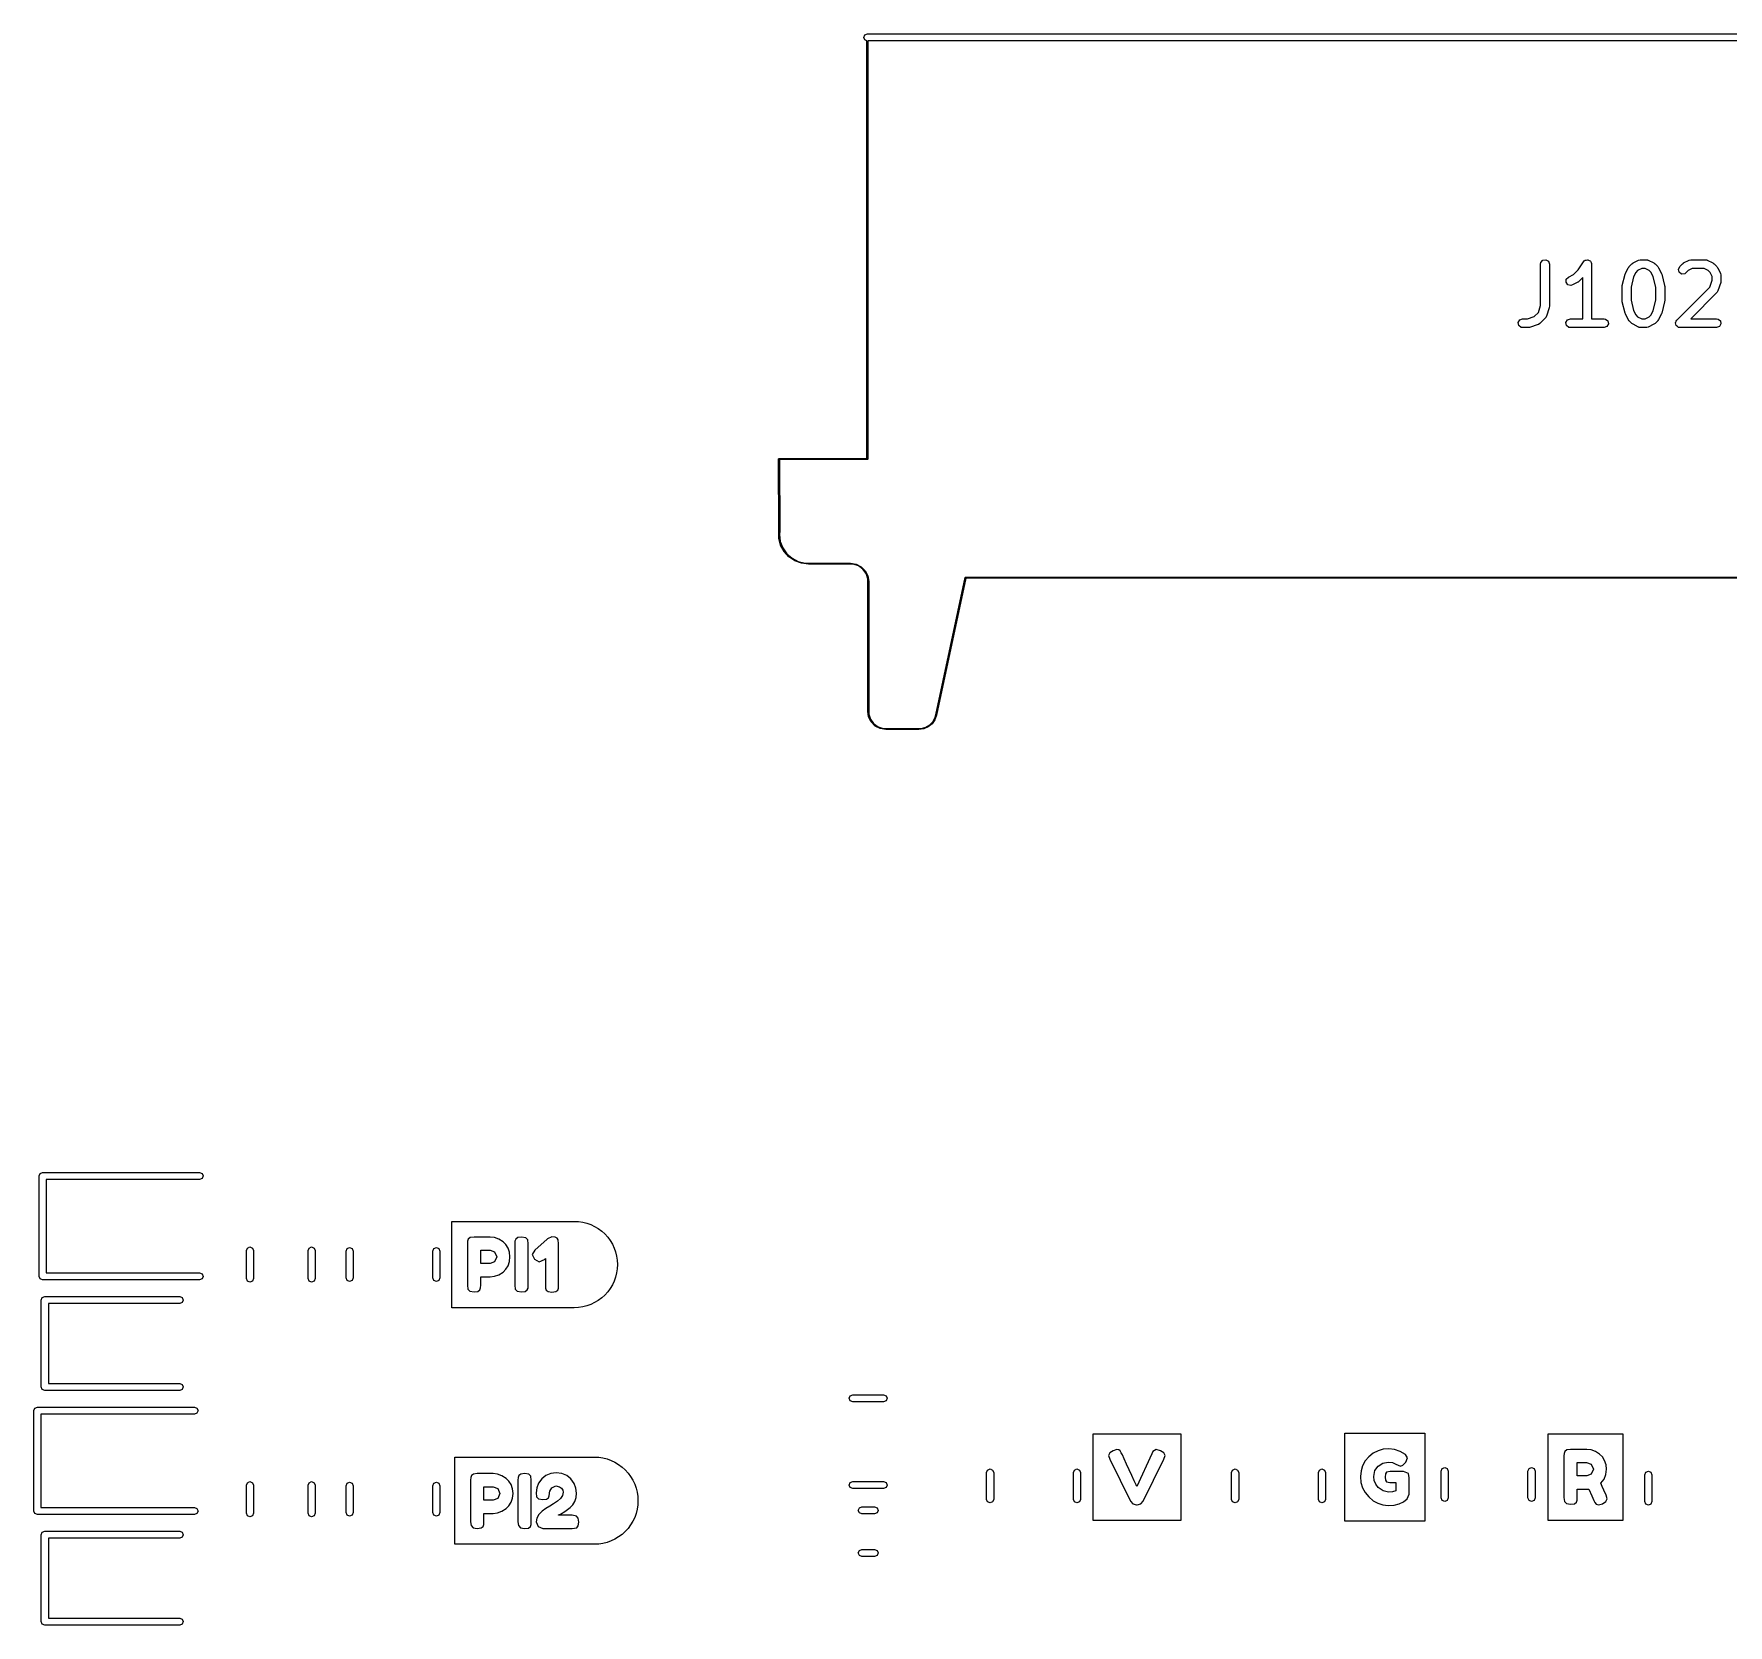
# Model space of a CAD drawing. Extents: x 39.1 to 94.4, y -76.2 to -22.6.
# Drawn here: x 39.12 to 67.81, y -49.51 to -22.55 of the extents above; entities that cross this region are included whole.
import ezdxf

# ---------------------------------------------------------------- set-up
doc = ezdxf.new("R2010")
doc.units = 0
doc.layers.add('BLACK', color=7, linetype='CONTINUOUS')

msp = doc.modelspace()

# ---------------------------------------------------------------- linework, layer by layer
at = {"layer": 'BLACK', "linetype": 'CONTINUOUS'}
for p, q in [((53.1771, -22.6146), (53.1947, -22.5722)), ((53.1947, -22.6571), (53.1771, -22.6146)), ((53.1947, -22.5722), (53.2371, -22.5546)), ((53.2291, -22.6713), (53.1947, -22.6571)), ((53.2371, -22.5546), (78.7629, -22.5546)), ((53.2291, -29.7473), (53.2291, -22.6713)), ((53.2451, -22.6746), (53.2451, -29.7553)), ((78.7549, -22.6746), (53.2451, -22.6746)), ((64.6438, -26.4292), (64.6768, -26.3899)), ((64.6768, -26.3899), (64.7273, -26.381)), ((64.7273, -26.381), (64.7717, -26.4066)), ((65.3662, -26.4132), (65.3842, -26.3944)), ((65.3842, -26.3944), (65.3883, -26.3932)), ((65.3883, -26.3932), (65.3911, -26.3899)), ((65.3911, -26.3899), (65.4125, -26.3861)), ((65.4125, -26.3861), (65.4334, -26.38)), ((65.4334, -26.38), (65.4373, -26.3817)), ((65.4373, -26.3817), (65.4416, -26.381)), ((65.4416, -26.381), (65.4604, -26.3918)), ((65.4604, -26.3918), (65.4804, -26.4006)), ((65.4804, -26.4006), (65.4823, -26.4045)), ((66.2046, -26.4354), (66.2998, -26.3877)), ((66.2998, -26.3877), (66.3248, -26.3803)), ((66.3248, -26.3803), (66.3291, -26.3814)), ((66.3291, -26.3814), (66.3333, -26.3798)), ((66.3333, -26.3798), (66.4286, -26.3798)), ((66.4286, -26.3798), (66.4542, -26.3843)), ((66.4542, -26.3843), (66.4577, -26.3872)), ((66.4577, -26.3872), (66.4621, -26.3877)), ((66.4621, -26.3877), (66.5573, -26.4354)), ((67.0617, -26.4354), (67.1569, -26.3877)), ((67.1569, -26.3877), (67.1819, -26.3803)), ((67.1819, -26.3803), (67.1863, -26.3814)), ((67.1863, -26.3814), (67.1905, -26.3798)), ((67.1905, -26.3798), (67.4286, -26.3798)), ((67.4286, -26.3798), (67.4542, -26.3843)), ((67.4542, -26.3843), (67.4577, -26.3872)), ((67.4577, -26.3872), (67.4621, -26.3877)), ((67.4621, -26.3877), (67.5573, -26.4354)), ((64.6393, -26.4548), (64.6438, -26.4292)), ((64.6393, -27.1569), (64.6393, -26.4548)), ((64.7717, -26.4066), (64.7893, -26.4548)), ((64.7893, -26.4548), (64.7893, -27.1691)), ((65.074, -26.7107), (65.1093, -26.6735)), ((65.1093, -26.6735), (65.1937, -26.6313)), ((65.1937, -26.6313), (65.275, -26.5499)), ((65.275, -26.5499), (65.3662, -26.4132)), ((65.3536, -26.6835), (65.2911, -26.7459)), ((65.3536, -27.3798), (65.3536, -26.6835)), ((65.4823, -26.4045), (65.486, -26.4066)), ((65.486, -26.4066), (65.4935, -26.4271)), ((65.4935, -26.4271), (65.5031, -26.4466)), ((65.5031, -26.4466), (65.5021, -26.4508)), ((65.5021, -26.4508), (65.5036, -26.4548)), ((65.5036, -26.4548), (65.5036, -27.3798)), ((66.0225, -26.8176), (66.0701, -26.6271)), ((66.0701, -26.6271), (66.0754, -26.6153)), ((66.0754, -26.6153), (66.0758, -26.6118)), ((66.0758, -26.6118), (66.1234, -26.5165)), ((66.1234, -26.5165), (66.1368, -26.4985)), ((66.1368, -26.4985), (66.1374, -26.497)), ((66.1374, -26.497), (66.1851, -26.4494)), ((66.2136, -26.6715), (66.1702, -26.845)), ((66.1851, -26.4494), (66.2034, -26.4365)), ((66.2034, -26.4365), (66.2046, -26.4354)), ((66.2521, -26.5945), (66.2136, -26.6715)), ((66.2825, -26.5641), (66.2521, -26.5945)), ((66.351, -26.5298), (66.2825, -26.5641)), ((66.4109, -26.5298), (66.351, -26.5298)), ((66.4794, -26.5641), (66.4109, -26.5298)), ((66.5098, -26.5945), (66.4794, -26.5641)), ((66.5483, -26.6715), (66.5098, -26.5945)), ((66.5917, -26.845), (66.5483, -26.6715)), ((66.5573, -26.4354), (66.5754, -26.4487)), ((66.5754, -26.4487), (66.5768, -26.4494)), ((66.5768, -26.4494), (66.6245, -26.497)), ((66.6245, -26.497), (66.6373, -26.5154)), ((66.6373, -26.5154), (66.6385, -26.5165)), ((66.6385, -26.5165), (66.6861, -26.6118)), ((66.6861, -26.6118), (66.6898, -26.6242)), ((66.6898, -26.6242), (66.6918, -26.6271)), ((66.6918, -26.6271), (66.7394, -26.8176)), ((66.9729, -26.5435), (66.9946, -26.497)), ((66.9862, -26.5931), (66.9729, -26.5435)), ((67.0282, -26.6225), (66.9862, -26.5931)), ((66.9946, -26.497), (67.0422, -26.4494)), ((67.0793, -26.618), (67.0282, -26.6225)), ((67.0422, -26.4494), (67.0606, -26.4365)), ((67.0606, -26.4365), (67.0617, -26.4354)), ((67.1007, -26.6031), (67.0793, -26.618)), ((67.1397, -26.5641), (67.1007, -26.6031)), ((67.2082, -26.5298), (67.1397, -26.5641)), ((67.4109, -26.5298), (67.2082, -26.5298)), ((67.4794, -26.5641), (67.4109, -26.5298)), ((67.5098, -26.5945), (67.4794, -26.5641)), ((67.544, -26.663), (67.5098, -26.5945)), ((67.544, -26.7284), (67.544, -26.663)), ((67.5573, -26.4354), (67.5754, -26.4487)), ((67.5754, -26.4487), (67.5768, -26.4494)), ((67.5768, -26.4494), (67.6245, -26.497)), ((67.6245, -26.497), (67.6373, -26.5154)), ((67.6373, -26.5154), (67.6385, -26.5165)), ((67.6385, -26.5165), (67.6861, -26.6118)), ((67.6861, -26.6118), (67.6936, -26.6367)), ((67.6936, -26.6367), (67.6925, -26.6411)), ((67.6925, -26.6411), (67.694, -26.6453)), ((67.694, -26.6453), (67.694, -26.7405)), ((65.071, -26.7619), (65.074, -26.7107)), ((65.1015, -26.8031), (65.071, -26.7619)), ((65.1514, -26.815), (65.1015, -26.8031)), ((65.1764, -26.8076), (65.1514, -26.815)), ((65.2716, -26.76), (65.1764, -26.8076)), ((65.2728, -26.7588), (65.2716, -26.76)), ((65.2911, -26.7459), (65.2728, -26.7588)), ((66.0202, -26.8358), (66.0228, -26.821)), ((66.0202, -27.0739), (66.0202, -26.8358)), ((66.0228, -26.821), (66.0225, -26.8176)), ((66.1702, -26.845), (66.1702, -27.0646)), ((66.5917, -27.0646), (66.5917, -26.845)), ((66.7394, -26.8176), (66.7405, -26.8325)), ((66.7405, -26.8325), (66.7417, -26.8358)), ((66.7417, -26.8358), (66.7417, -27.0739)), ((66.947, -27.4018), (67.5059, -26.8429)), ((67.6245, -26.9364), (67.1811, -27.3798)), ((67.5059, -26.8429), (67.544, -26.7284)), ((67.6264, -26.9324), (67.6245, -26.9364)), ((67.6302, -26.93), (67.6264, -26.9324)), ((67.6426, -26.9071), (67.6302, -26.93)), ((67.6902, -26.7643), (67.6426, -26.9071)), ((67.694, -26.7405), (67.6902, -26.7626)), ((67.6902, -26.7626), (67.6902, -26.7643)), ((64.6011, -27.2714), (64.6393, -27.1569)), ((64.7854, -27.1928), (64.7378, -27.3357)), ((64.7893, -27.1691), (64.7854, -27.1912)), ((64.7854, -27.1912), (64.7854, -27.1928)), ((66.0214, -27.0771), (66.0202, -27.0739)), ((66.0225, -27.0921), (66.0214, -27.0771)), ((66.0701, -27.2825), (66.0225, -27.0921)), ((66.1702, -27.0646), (66.2136, -27.2382)), ((66.2136, -27.2382), (66.2521, -27.3152)), ((66.5098, -27.3152), (66.5483, -27.2382)), ((66.5483, -27.2382), (66.5917, -27.0646)), ((66.7394, -27.0921), (66.6918, -27.2825)), ((66.7417, -27.0739), (66.7391, -27.0886)), ((66.7391, -27.0886), (66.7394, -27.0921)), ((64.2595, -27.4418), (64.2851, -27.3974)), ((64.2684, -27.4923), (64.2595, -27.4418)), ((64.3077, -27.5253), (64.2684, -27.4923)), ((64.2851, -27.3974), (64.3333, -27.3798)), ((64.3333, -27.5298), (64.3077, -27.5253)), ((64.3333, -27.3798), (64.4164, -27.3798)), ((64.4286, -27.5298), (64.3333, -27.5298)), ((64.4164, -27.3798), (64.5309, -27.3416)), ((64.4301, -27.5293), (64.4286, -27.5298)), ((64.4523, -27.526), (64.4301, -27.5293)), ((64.5951, -27.4784), (64.4523, -27.526)), ((64.5309, -27.3416), (64.6011, -27.2714)), ((64.5987, -27.4756), (64.5951, -27.4784)), ((64.6031, -27.4752), (64.5987, -27.4756)), ((64.6245, -27.4602), (64.6031, -27.4752)), ((64.7197, -27.365), (64.6245, -27.4602)), ((64.7216, -27.3609), (64.7197, -27.365)), ((64.7254, -27.3586), (64.7216, -27.3609)), ((64.7378, -27.3357), (64.7254, -27.3586)), ((65.069, -27.4418), (65.0946, -27.3974)), ((65.0779, -27.4923), (65.069, -27.4418)), ((65.1172, -27.5253), (65.0779, -27.4923)), ((65.0946, -27.3974), (65.1429, -27.3798)), ((65.1429, -27.5298), (65.1172, -27.5253)), ((65.1429, -27.3798), (65.3536, -27.3798)), ((65.7143, -27.5298), (65.1429, -27.5298)), ((65.5036, -27.3798), (65.7143, -27.3798)), ((65.7143, -27.3798), (65.7399, -27.3843)), ((65.7625, -27.5123), (65.7143, -27.5298)), ((65.7399, -27.3843), (65.7792, -27.4173)), ((65.7881, -27.4678), (65.7625, -27.5123)), ((65.7792, -27.4173), (65.7881, -27.4678)), ((66.0721, -27.2855), (66.0701, -27.2825)), ((66.0758, -27.2979), (66.0721, -27.2855)), ((66.1234, -27.3931), (66.0758, -27.2979)), ((66.1246, -27.3942), (66.1234, -27.3931)), ((66.1374, -27.4126), (66.1246, -27.3942)), ((66.1851, -27.4602), (66.1374, -27.4126)), ((66.1865, -27.4609), (66.1851, -27.4602)), ((66.2046, -27.4743), (66.1865, -27.4609)), ((66.2998, -27.5219), (66.2046, -27.4743)), ((66.2521, -27.3152), (66.2825, -27.3456)), ((66.2825, -27.3456), (66.351, -27.3798)), ((66.3042, -27.5224), (66.2998, -27.5219)), ((66.3077, -27.5253), (66.3042, -27.5224)), ((66.3333, -27.5298), (66.3077, -27.5253)), ((66.4286, -27.5298), (66.3333, -27.5298)), ((66.351, -27.3798), (66.4109, -27.3798)), ((66.4109, -27.3798), (66.4794, -27.3456)), ((66.4328, -27.5283), (66.4286, -27.5298)), ((66.4371, -27.5293), (66.4328, -27.5283)), ((66.4621, -27.5219), (66.4371, -27.5293)), ((66.5573, -27.4743), (66.4621, -27.5219)), ((66.4794, -27.3456), (66.5098, -27.3152)), ((66.5585, -27.4731), (66.5573, -27.4743)), ((66.5768, -27.4602), (66.5585, -27.4731)), ((66.6245, -27.4126), (66.5768, -27.4602)), ((66.6252, -27.4111), (66.6245, -27.4126)), ((66.6385, -27.3931), (66.6252, -27.4111)), ((66.6861, -27.2979), (66.6385, -27.3931)), ((66.6865, -27.2944), (66.6861, -27.2979)), ((66.6918, -27.2825), (66.6865, -27.2944)), ((66.9253, -27.4483), (66.9267, -27.4452)), ((66.9311, -27.4701), (66.9253, -27.4483)), ((66.9261, -27.4418), (66.9374, -27.4222)), ((66.9267, -27.4452), (66.9261, -27.4418)), ((66.935, -27.4923), (66.9311, -27.4701)), ((66.9377, -27.4945), (66.935, -27.4923)), ((66.9374, -27.4222), (66.947, -27.4018)), ((66.9386, -27.4978), (66.9377, -27.4945)), ((66.9571, -27.5108), (66.9386, -27.4978)), ((66.9743, -27.5253), (66.9571, -27.5108)), ((66.9789, -27.5261), (66.9743, -27.5253)), ((66.9806, -27.5273), (66.9789, -27.5261)), ((66.9839, -27.527), (66.9806, -27.5273)), ((67, -27.5298), (66.9839, -27.527)), ((67.619, -27.5298), (67, -27.5298)), ((67.1811, -27.3798), (67.619, -27.3798)), ((67.619, -27.3798), (67.6447, -27.3843)), ((67.6673, -27.5123), (67.619, -27.5298)), ((67.6447, -27.3843), (67.684, -27.4173)), ((67.6929, -27.4678), (67.6673, -27.5123)), ((67.684, -27.4173), (67.6929, -27.4678)), ((51.732, -29.7553), (51.7332, -29.7525)), ((51.7351, -30.9738), (51.732, -29.7553)), ((51.732, -29.7553), (51.732, -29.7553)), ((51.732, -29.7553), (51.732, -29.7553)), ((51.7332, -29.7525), (51.7343, -29.7497)), ((51.7343, -29.7497), (51.7371, -29.7485)), ((51.7343, -29.7497), (51.7343, -29.7497)), ((51.7343, -29.7497), (51.7343, -29.7497)), ((51.7371, -29.7485), (51.74, -29.7473)), ((51.74, -29.7473), (51.74, -29.7473)), ((51.74, -29.7473), (51.74, -29.7473)), ((51.74, -29.7473), (53.2291, -29.7473)), ((53.2371, -29.7633), (51.748, -29.7633)), ((51.748, -29.7633), (51.7511, -30.9737)), ((53.2428, -29.761), (53.2371, -29.7633)), ((53.2451, -29.7553), (53.2428, -29.761)), ((51.7351, -30.9739), (51.7351, -30.9738)), ((51.7363, -31.0946), (51.7351, -30.9739)), ((51.751, -30.9747), (51.7444, -31.0337)), ((51.7511, -30.9737), (51.7509, -30.9741)), ((51.7509, -30.9741), (51.751, -30.9747)), ((51.7663, -31.2126), (51.7363, -31.0946)), ((51.7444, -31.0337), (51.7597, -31.1514)), ((51.7597, -31.1514), (51.8027, -31.2622)), ((51.8236, -31.32), (51.7663, -31.2126)), ((51.8027, -31.2622), (51.8707, -31.3595)), ((51.9048, -31.4107), (51.8236, -31.32)), ((51.8707, -31.3595), (51.9599, -31.4379)), ((52.0052, -31.4795), (51.9048, -31.4107)), ((51.9599, -31.4379), (52.0653, -31.4928)), ((52.1191, -31.5224), (52.0052, -31.4795)), ((52.0653, -31.4928), (52.1806, -31.521)), ((52.24, -31.537), (52.1191, -31.5224)), ((52.1806, -31.521), (52.24, -31.521)), ((52.24, -31.521), (52.95, -31.521)), ((52.95, -31.537), (52.24, -31.537)), ((52.95, -31.521), (53.0452, -31.5361)), ((52.9962, -31.537), (52.95, -31.537)), ((53.0842, -31.5656), (52.9962, -31.537)), ((53.0452, -31.5361), (53.131, -31.5798)), ((53.159, -31.62), (53.0842, -31.5656)), ((53.131, -31.5798), (53.1992, -31.648)), ((53.2134, -31.6948), (53.159, -31.62)), ((53.1992, -31.648), (53.2429, -31.7338)), ((53.242, -31.7828), (53.2134, -31.6948)), ((53.242, -31.829), (53.242, -31.7828)), ((53.242, -34.029), (53.242, -31.829)), ((53.2429, -31.7338), (53.258, -31.829)), ((53.258, -31.829), (53.258, -34.029)), ((54.393, -34.0902), (54.8914, -31.7645)), ((54.9057, -31.7741), (54.4086, -34.0935)), ((54.8914, -31.7645), (54.8927, -31.7626)), ((54.8927, -31.7626), (54.8935, -31.7605)), ((54.8935, -31.7605), (54.8943, -31.7601)), ((54.8943, -31.7601), (54.8948, -31.7594)), ((54.8948, -31.7594), (54.8971, -31.759)), ((54.8971, -31.759), (54.8992, -31.7581)), ((54.8992, -31.7581), (77.1008, -31.7581)), ((77.0943, -31.7741), (54.9057, -31.7741)), ((53.2571, -34.1242), (53.242, -34.029)), ((53.3008, -34.21), (53.2571, -34.1242)), ((53.258, -34.029), (53.258, -34.0752)), ((53.258, -34.0752), (53.2866, -34.1632)), ((54.3475, -34.2), (54.3846, -34.1293)), ((54.4086, -34.0935), (54.3802, -34.1721)), ((54.3846, -34.1293), (54.393, -34.0902)), ((54.393, -34.0902), (54.393, -34.0902)), ((54.4086, -34.0935), (54.4086, -34.0935)), ((53.2866, -34.1632), (53.341, -34.238)), ((53.369, -34.2782), (53.3008, -34.21)), ((53.341, -34.238), (53.4158, -34.2924)), ((53.4548, -34.3219), (53.369, -34.2782)), ((53.4158, -34.2924), (53.5038, -34.321)), ((53.55, -34.337), (53.4548, -34.3219)), ((53.5038, -34.321), (53.55, -34.321)), ((53.55, -34.321), (54.1075, -34.321)), ((54.1075, -34.337), (53.55, -34.337)), ((54.1075, -34.321), (54.1075, -34.321)), ((54.1075, -34.321), (54.1075, -34.321)), ((54.1075, -34.321), (54.1474, -34.321)), ((54.1076, -34.337), (54.1075, -34.337)), ((54.1075, -34.337), (54.1075, -34.337)), ((54.1902, -34.3257), (54.1076, -34.337)), ((54.1474, -34.321), (54.2244, -34.2995)), ((54.2668, -34.2925), (54.1902, -34.3257)), ((54.2244, -34.2995), (54.2928, -34.2582)), ((54.3318, -34.2401), (54.2668, -34.2925)), ((54.2928, -34.2582), (54.3475, -34.2)), ((54.3802, -34.1721), (54.3318, -34.2401)), ((39.205, -41.9), (39.2226, -41.8576)), ((39.2226, -41.8576), (39.265, -41.84)), ((39.265, -41.84), (41.925, -41.84)), ((41.925, -41.84), (41.9674, -41.8576)), ((41.9674, -41.8576), (41.985, -41.9)), ((39.205, -43.6), (39.205, -41.9)), ((41.925, -41.96), (39.325, -41.96)), ((39.325, -41.96), (39.325, -43.54)), ((41.9674, -41.9424), (41.925, -41.96)), ((41.985, -41.9), (41.9674, -41.9424)), ((46.1973, -44.1319), (46.1973, -42.6681)), ((46.1973, -42.6681), (46.4619, -42.6681)), ((46.4619, -42.6681), (48.0062, -42.6681)), ((48.0062, -42.6681), (48.2708, -42.6681)), ((48.2708, -42.6681), (48.3425, -42.6716)), ((48.3425, -42.6716), (48.4136, -42.6821)), ((48.4136, -42.6821), (48.4832, -42.6996)), ((48.4832, -42.6996), (48.5509, -42.7238)), ((48.5509, -42.7238), (48.6158, -42.7545)), ((48.6158, -42.7545), (48.6774, -42.7914)), ((46.4638, -43.0019), (46.4619, -43.0457)), ((46.4619, -43.0457), (46.4619, -43.7505)), ((46.4758, -42.9682), (46.4638, -43.0019)), ((46.5095, -42.9425), (46.4758, -42.9682)), ((46.5749, -42.9339), (46.5095, -42.9425)), ((46.8467, -42.9339), (46.5749, -42.9339)), ((46.9205, -42.9429), (46.8467, -42.9339)), ((46.9929, -42.97), (46.9205, -42.9429)), ((47.0638, -43.0152), (46.9929, -42.97)), ((47.1112, -43.0615), (47.0638, -43.0152)), ((47.2664, -43.0019), (47.2645, -43.0457)), ((47.2645, -43.0457), (47.2645, -43.7518)), ((47.2785, -42.9682), (47.2664, -43.0019)), ((47.3121, -42.9425), (47.2785, -42.9682)), ((47.3775, -42.9339), (47.3121, -42.9425)), ((47.4483, -42.9457), (47.3775, -42.9339)), ((47.4829, -42.9809), (47.4483, -42.9457)), ((47.4893, -43.0469), (47.4829, -42.9809)), ((47.8131, -42.9682), (47.6049, -43.1562)), ((47.817, -42.9657), (47.8131, -42.9682)), ((47.8887, -42.9326), (47.817, -42.9657)), ((47.949, -42.939), (47.8887, -42.9326)), ((47.9821, -42.9536), (47.949, -42.939)), ((47.9998, -42.9809), (47.9821, -42.9536)), ((48.0062, -43.0482), (47.9998, -42.9809)), ((48.6774, -42.7914), (48.7351, -42.8342)), ((48.7351, -42.8342), (48.7883, -42.8824)), ((48.7883, -42.8824), (48.8366, -42.9357)), ((48.8366, -42.9357), (48.8794, -42.9934)), ((48.8794, -42.9934), (48.9163, -43.055)), ((42.7175, -43.1627), (42.7351, -43.1203)), ((42.7175, -43.6373), (42.7175, -43.1627)), ((42.7351, -43.1203), (42.7775, -43.1027)), ((42.7775, -43.1027), (42.8199, -43.1203)), ((42.8199, -43.1203), (42.8375, -43.1627)), ((42.8375, -43.1627), (42.8375, -43.6373)), ((43.7625, -43.1627), (43.7801, -43.1203)), ((43.7625, -43.6373), (43.7625, -43.1627)), ((43.7801, -43.1203), (43.8225, -43.1027)), ((43.8225, -43.1027), (43.8649, -43.1203)), ((43.8649, -43.1203), (43.8825, -43.1627)), ((43.8825, -43.1627), (43.8825, -43.6373)), ((44.405, -43.1729), (44.4226, -43.1305)), ((44.405, -43.6271), (44.405, -43.1729)), ((44.4226, -43.1305), (44.465, -43.1129)), ((44.465, -43.1129), (44.5074, -43.1305)), ((44.5074, -43.1305), (44.525, -43.1729)), ((44.525, -43.1729), (44.525, -43.6271)), ((45.875, -43.1729), (45.8926, -43.1305)), ((45.875, -43.6271), (45.875, -43.1729)), ((45.8926, -43.1305), (45.935, -43.1129)), ((45.935, -43.1129), (45.9774, -43.1305)), ((45.9774, -43.1305), (45.995, -43.1729)), ((45.995, -43.1729), (45.995, -43.6271)), ((46.6867, -43.3835), (46.6867, -43.1587)), ((46.6867, -43.1587), (46.8454, -43.1587)), ((46.8454, -43.1587), (46.9216, -43.1873)), ((46.9216, -43.1873), (46.9584, -43.2717)), ((46.9584, -43.2717), (46.9216, -43.3556)), ((47.1489, -43.1219), (47.1112, -43.0615)), ((47.1737, -43.193), (47.1489, -43.1219)), ((47.182, -43.2717), (47.1737, -43.193)), ((47.1737, -43.3503), (47.182, -43.2717)), ((47.4893, -43.7531), (47.4893, -43.0469)), ((47.6049, -43.1562), (47.5591, -43.2311)), ((47.5591, -43.2311), (47.5992, -43.3098)), ((47.5992, -43.3098), (47.676, -43.3543)), ((47.676, -43.3543), (47.7649, -43.3149)), ((47.7649, -43.3149), (47.7814, -43.2997)), ((47.7814, -43.2997), (47.7814, -43.7531)), ((48.0062, -43.7556), (48.0062, -43.0482)), ((48.9163, -43.055), (48.947, -43.1199)), ((48.947, -43.1199), (48.9712, -43.1875)), ((48.9712, -43.1875), (48.9887, -43.2572)), ((48.9887, -43.2572), (48.9992, -43.3283)), ((48.9992, -43.3283), (49.0027, -43.4)), ((39.2226, -43.6424), (39.205, -43.6)), ((39.325, -43.54), (41.925, -43.54)), ((41.925, -43.54), (41.9674, -43.5576)), ((41.9674, -43.5576), (41.985, -43.6)), ((41.985, -43.6), (41.9674, -43.6424)), ((46.8467, -43.3835), (46.6867, -43.3835)), ((46.6867, -43.7518), (46.6867, -43.6083)), ((46.6867, -43.6083), (46.8454, -43.6083)), ((46.8454, -43.6083), (46.9199, -43.5992)), ((46.9216, -43.3556), (46.8467, -43.3835)), ((46.9199, -43.5992), (46.9927, -43.5722)), ((46.9927, -43.5722), (47.0638, -43.527)), ((47.0638, -43.527), (47.1112, -43.4808)), ((47.1112, -43.4808), (47.1489, -43.421)), ((47.1489, -43.421), (47.1737, -43.3503)), ((48.9712, -43.6125), (48.947, -43.6801)), ((48.9887, -43.5428), (48.9712, -43.6125)), ((48.9992, -43.4717), (48.9887, -43.5428)), ((49.0027, -43.4), (48.9992, -43.4717)), ((39.265, -43.66), (39.2226, -43.6424)), ((41.925, -43.66), (39.265, -43.66)), ((41.9674, -43.6424), (41.925, -43.66)), ((42.7351, -43.6797), (42.7175, -43.6373)), ((42.7775, -43.6973), (42.7351, -43.6797)), ((42.8199, -43.6797), (42.7775, -43.6973)), ((42.8375, -43.6373), (42.8199, -43.6797)), ((43.7801, -43.6797), (43.7625, -43.6373)), ((43.8225, -43.6973), (43.7801, -43.6797)), ((43.8649, -43.6797), (43.8225, -43.6973)), ((43.8825, -43.6373), (43.8649, -43.6797)), ((44.4226, -43.6695), (44.405, -43.6271)), ((44.465, -43.6871), (44.4226, -43.6695)), ((44.5074, -43.6695), (44.465, -43.6871)), ((44.525, -43.6271), (44.5074, -43.6695)), ((45.8926, -43.6695), (45.875, -43.6271)), ((45.935, -43.6871), (45.8926, -43.6695)), ((45.9774, -43.6695), (45.935, -43.6871)), ((45.995, -43.6271), (45.9774, -43.6695)), ((46.4619, -43.7505), (46.4695, -43.8166)), ((46.4695, -43.8166), (46.5031, -43.8518)), ((46.5031, -43.8518), (46.5736, -43.8635)), ((46.5736, -43.8635), (46.639, -43.855)), ((46.639, -43.855), (46.6727, -43.8293)), ((46.6727, -43.8293), (46.6848, -43.7956)), ((46.6848, -43.7956), (46.6867, -43.7518)), ((47.2645, -43.7518), (47.2721, -43.8166)), ((47.2721, -43.8166), (47.3058, -43.8528)), ((47.3058, -43.8528), (47.3763, -43.8648)), ((47.3763, -43.8648), (47.4417, -43.8562)), ((47.4417, -43.8562), (47.4753, -43.8305)), ((47.4753, -43.8305), (47.4874, -43.7975)), ((47.4874, -43.7975), (47.4893, -43.7531)), ((47.7814, -43.7531), (47.7833, -43.7994)), ((47.7833, -43.7994), (47.7954, -43.8343)), ((47.7954, -43.8343), (47.8293, -43.8591)), ((47.8293, -43.8591), (47.8932, -43.8674)), ((47.8932, -43.8674), (47.9586, -43.8588)), ((47.9586, -43.8588), (47.9922, -43.8331)), ((47.9922, -43.8331), (48.0043, -43.7994)), ((48.0043, -43.7994), (48.0062, -43.7556)), ((48.8366, -43.8643), (48.7883, -43.9176)), ((48.8794, -43.8066), (48.8366, -43.8643)), ((48.9163, -43.745), (48.8794, -43.8066)), ((48.947, -43.6801), (48.9163, -43.745)), ((39.2425, -44.0025), (39.2601, -43.9601)), ((39.2425, -45.4725), (39.2425, -44.0025)), ((39.2601, -43.9601), (39.3025, -43.9425)), ((39.3025, -43.9425), (41.5875, -43.9425)), ((41.5875, -44.0625), (39.3625, -44.0625)), ((39.3625, -44.0625), (39.3625, -45.4125)), ((41.5875, -43.9425), (41.6299, -43.9601)), ((41.6299, -44.0449), (41.5875, -44.0625)), ((41.6299, -43.9601), (41.6475, -44.0025)), ((41.6475, -44.0025), (41.6299, -44.0449)), ((46.4619, -44.1319), (46.1973, -44.1319)), ((46.5736, -44.1319), (46.4619, -44.1319)), ((47.3763, -44.1319), (46.5736, -44.1319)), ((47.8932, -44.1319), (47.3763, -44.1319)), ((48.0062, -44.1319), (47.8932, -44.1319)), ((48.2708, -44.1319), (48.0062, -44.1319)), ((48.3425, -44.1284), (48.2708, -44.1319)), ((48.4136, -44.1179), (48.3425, -44.1284)), ((48.4832, -44.1004), (48.4136, -44.1179)), ((48.5509, -44.0762), (48.4832, -44.1004)), ((48.6158, -44.0455), (48.5509, -44.0762)), ((48.6774, -44.0086), (48.6158, -44.0455)), ((48.7351, -43.9658), (48.6774, -44.0086)), ((48.7883, -43.9176), (48.7351, -43.9658)), ((39.2601, -45.5149), (39.2425, -45.4725)), ((39.2425, -45.4725), (39.2425, -45.4725)), ((39.3025, -45.5325), (39.2601, -45.5149)), ((41.5875, -45.5325), (39.3025, -45.5325)), ((39.3625, -45.4125), (41.5875, -45.4125)), ((41.5875, -45.4125), (41.6299, -45.4301)), ((41.6299, -45.5149), (41.5875, -45.5325)), ((41.6299, -45.4301), (41.6475, -45.4725)), ((41.6475, -45.4725), (41.6299, -45.5149)), ((52.9287, -45.665), (52.9463, -45.6226)), ((52.9463, -45.6226), (52.9887, -45.605)), ((52.9887, -45.605), (53.5113, -45.605)), ((53.5113, -45.605), (53.5537, -45.6226)), ((53.5537, -45.6226), (53.5713, -45.665)), ((39.1175, -45.875), (39.1351, -45.8326)), ((39.1175, -47.575), (39.1175, -45.875)), ((39.1351, -45.8326), (39.1775, -45.815)), ((39.1775, -45.815), (41.8375, -45.815)), ((41.8375, -45.815), (41.8799, -45.8326)), ((41.8799, -45.8326), (41.8975, -45.875)), ((41.8975, -45.875), (41.8799, -45.9174)), ((52.9463, -45.7074), (52.9287, -45.665)), ((52.9887, -45.725), (52.9463, -45.7074)), ((53.5113, -45.725), (52.9887, -45.725)), ((53.5537, -45.7074), (53.5113, -45.725)), ((53.5713, -45.665), (53.5537, -45.7074)), ((41.8375, -45.935), (39.2375, -45.935)), ((39.2375, -45.935), (39.2375, -47.515)), ((41.8799, -45.9174), (41.8375, -45.935)), ((57.0573, -47.7332), (57.0573, -46.2668)), ((57.0573, -46.2668), (57.3218, -46.2668)), ((57.3218, -46.2668), (58.2782, -46.2668)), ((58.2782, -46.2668), (58.5427, -46.2668)), ((58.5427, -46.2668), (58.5427, -47.7332)), ((61.3233, -47.7446), (61.3233, -46.2554)), ((61.3233, -46.2554), (61.5879, -46.2554)), ((61.5879, -46.2554), (62.4121, -46.2554)), ((62.4121, -46.2554), (62.6767, -46.2554)), ((62.6767, -46.2554), (62.6767, -47.7446)), ((64.7697, -47.7338), (64.7697, -46.2662)), ((64.7697, -46.2662), (65.0342, -46.2662)), ((65.0342, -46.2662), (65.7658, -46.2662)), ((65.7658, -46.2662), (66.0303, -46.2662)), ((66.0303, -46.2662), (66.0303, -47.7338)), ((46.25, -48.1383), (46.25, -46.6617)), ((46.25, -46.6617), (46.5145, -46.6617)), ((46.5145, -46.6617), (48.3472, -46.6617)), ((48.3472, -46.6617), (48.6117, -46.6617)), ((48.6117, -46.6617), (48.6841, -46.6653)), ((48.6841, -46.6653), (48.7558, -46.6759)), ((48.7558, -46.6759), (48.8261, -46.6935)), ((48.8261, -46.6935), (48.8943, -46.7179)), ((48.8943, -46.7179), (48.9598, -46.7489)), ((48.9598, -46.7489), (49.0219, -46.7861)), ((57.3406, -46.5917), (57.3218, -46.6342)), ((57.3218, -46.6342), (57.3409, -46.6952)), ((57.3968, -46.553), (57.3406, -46.5917)), ((57.3409, -46.6952), (57.6914, -47.4064)), ((57.4609, -46.5314), (57.3968, -46.553)), ((57.4946, -46.5364), (57.4609, -46.5314)), ((57.5162, -46.5542), (57.4946, -46.5364)), ((57.5371, -46.5879), (57.5162, -46.5542)), ((57.5541, -46.6234), (57.5371, -46.5879)), ((57.586, -46.6933), (57.5541, -46.6234)), ((57.6268, -46.783), (57.586, -46.6933)), ((58.0546, -46.6038), (57.8006, -47.16)), ((57.9086, -47.4064), (58.2591, -46.6952)), ((58.0724, -46.5657), (58.0546, -46.6038)), ((58.1283, -46.5314), (58.0724, -46.5657)), ((58.2032, -46.553), (58.1283, -46.5314)), ((58.2594, -46.5917), (58.2032, -46.553)), ((58.2591, -46.6952), (58.2782, -46.6342)), ((58.2782, -46.6342), (58.2594, -46.5917)), ((61.6679, -46.727), (61.6234, -46.8071)), ((61.7301, -46.6552), (61.6679, -46.727)), ((61.8044, -46.596), (61.7301, -46.6552)), ((61.8851, -46.5538), (61.8044, -46.596)), ((61.9721, -46.5284), (61.8851, -46.5538)), ((61.8876, -46.8127), (61.9679, -46.7617)), ((61.9679, -46.7617), (62.0591, -46.7447)), ((62.0654, -46.5199), (61.9721, -46.5284)), ((62.0591, -46.7447), (62.1276, -46.7535)), ((62.1635, -46.5309), (62.0654, -46.5199)), ((62.1276, -46.7535), (62.1861, -46.7797)), ((62.2579, -46.564), (62.1635, -46.5309)), ((62.3486, -46.619), (62.2579, -46.564)), ((62.3064, -46.7978), (62.3537, -46.7473)), ((62.3829, -46.6755), (62.3486, -46.619)), ((62.3537, -46.7473), (62.3829, -46.6755)), ((65.0361, -46.5987), (65.0342, -46.6425)), ((65.0342, -46.6425), (65.0342, -47.3473)), ((65.0482, -46.565), (65.0361, -46.5987)), ((65.0819, -46.5393), (65.0482, -46.565)), ((65.1473, -46.5307), (65.0819, -46.5393)), ((65.4216, -46.5307), (65.1473, -46.5307)), ((65.259, -46.9803), (65.259, -46.7555)), ((65.259, -46.7555), (65.419, -46.7555)), ((65.419, -46.7555), (65.4952, -46.7841)), ((65.4954, -46.5398), (65.4216, -46.5307)), ((65.5678, -46.5669), (65.4954, -46.5398)), ((65.6388, -46.612), (65.5678, -46.5669)), ((65.6851, -46.6584), (65.6388, -46.612)), ((65.7226, -46.7187), (65.6851, -46.6584)), ((65.7473, -46.7898), (65.7226, -46.7187)), ((46.5165, -47.0082), (46.5145, -47.052)), ((46.5145, -47.052), (46.5145, -47.7569)), ((46.5285, -46.9746), (46.5165, -47.0082)), ((46.5622, -46.9488), (46.5285, -46.9746)), ((46.6276, -46.9403), (46.5622, -46.9488)), ((46.8994, -46.9403), (46.6276, -46.9403)), ((46.9732, -46.9493), (46.8994, -46.9403)), ((47.0455, -46.9764), (46.9732, -46.9493)), ((47.1165, -47.0215), (47.0455, -46.9764)), ((47.1638, -47.0679), (47.1165, -47.0215)), ((47.3191, -47.0082), (47.3172, -47.052)), ((47.3172, -47.052), (47.3172, -47.7581)), ((47.3312, -46.9746), (47.3191, -47.0082)), ((47.3648, -46.9488), (47.3312, -46.9746)), ((47.4302, -46.9403), (47.3648, -46.9488)), ((47.501, -46.952), (47.4302, -46.9403)), ((47.5356, -46.9872), (47.501, -46.952)), ((47.542, -47.0533), (47.5356, -46.9872)), ((47.542, -47.7594), (47.542, -47.0533)), ((47.7191, -47.0311), (47.6666, -47.1039)), ((47.7887, -46.9729), (47.7191, -47.0311)), ((47.8713, -46.9379), (47.7887, -46.9729)), ((47.9668, -46.9263), (47.8713, -46.9379)), ((48.0624, -46.9381), (47.9668, -46.9263)), ((48.1452, -46.9734), (48.0624, -46.9381)), ((48.2151, -47.0323), (48.1452, -46.9734)), ((48.268, -47.1063), (48.2151, -47.0323)), ((49.0219, -46.7861), (49.0801, -46.8293)), ((49.0801, -46.8293), (49.1338, -46.8779)), ((49.1338, -46.8779), (49.1824, -46.9316)), ((49.1824, -46.9316), (49.2256, -46.9898)), ((49.2256, -46.9898), (49.2629, -47.052)), ((49.2629, -47.052), (49.2938, -47.1175)), ((55.255, -46.9229), (55.2726, -46.8805)), ((55.255, -47.3771), (55.255, -46.9229)), ((55.2726, -46.8805), (55.315, -46.8629)), ((55.315, -46.8629), (55.3574, -46.8805)), ((55.3574, -46.8805), (55.375, -46.9229)), ((55.375, -46.9229), (55.375, -47.3771)), ((56.725, -46.9229), (56.7426, -46.8805)), ((56.725, -47.3771), (56.725, -46.9229)), ((56.7426, -46.8805), (56.785, -46.8629)), ((56.785, -46.8629), (56.8274, -46.8805)), ((56.8274, -46.8805), (56.845, -46.9229)), ((56.845, -46.9229), (56.845, -47.3771)), ((57.6705, -46.8781), (57.6268, -46.783)), ((57.7143, -46.9732), (57.6705, -46.8781)), ((57.7555, -47.0629), (57.7143, -46.9732)), ((57.7868, -47.1307), (57.7555, -47.0629)), ((59.405, -46.9229), (59.4226, -46.8805)), ((59.405, -47.3771), (59.405, -46.9229)), ((59.4226, -46.8805), (59.465, -46.8629)), ((59.465, -46.8629), (59.5074, -46.8805)), ((59.5074, -46.8805), (59.525, -46.9229)), ((59.525, -46.9229), (59.525, -47.3771)), ((60.875, -46.9229), (60.8926, -46.8805)), ((60.875, -47.3771), (60.875, -46.9229)), ((60.8926, -46.8805), (60.935, -46.8629)), ((60.935, -46.8629), (60.9774, -46.8805)), ((60.9774, -46.8805), (60.995, -46.9229)), ((60.995, -46.9229), (60.995, -47.3771)), ((61.5968, -46.8956), (61.5879, -46.9924)), ((61.5879, -46.9924), (61.5966, -47.0897)), ((61.6234, -46.8071), (61.5968, -46.8956)), ((61.8127, -46.9905), (61.8314, -46.8911)), ((61.8211, -47.06), (61.8127, -46.9905)), ((61.8465, -47.1223), (61.8211, -47.06)), ((61.8314, -46.8911), (61.8876, -46.8127)), ((62.0102, -46.9454), (62.0044, -46.9994)), ((62.0044, -46.9994), (62.0095, -47.0527)), ((62.0095, -47.0527), (62.0311, -47.0825)), ((62.0311, -46.9174), (62.0102, -46.9454)), ((62.0921, -46.906), (62.0311, -46.9174)), ((62.3156, -46.906), (62.0921, -46.906)), ((62.1861, -46.7797), (62.2635, -46.8146)), ((62.2635, -46.8146), (62.3064, -46.7978)), ((62.3994, -46.9416), (62.3156, -46.906)), ((62.4121, -47.0127), (62.3994, -46.9416)), ((62.4121, -47.2921), (62.4121, -47.0127)), ((62.955, -46.8979), (62.9726, -46.8555)), ((62.955, -47.3521), (62.955, -46.8979)), ((62.9726, -46.8555), (63.015, -46.8379)), ((63.015, -46.8379), (63.0574, -46.8555)), ((63.0574, -46.8555), (63.075, -46.8979)), ((63.075, -46.8979), (63.075, -47.3521)), ((64.425, -46.8979), (64.4426, -46.8555)), ((64.425, -47.3521), (64.425, -46.8979)), ((64.4426, -46.8555), (64.485, -46.8379)), ((64.485, -46.8379), (64.5274, -46.8555)), ((64.5274, -46.8555), (64.545, -46.8979)), ((64.545, -46.8979), (64.545, -47.3521)), ((65.4216, -46.9803), (65.259, -46.9803)), ((65.4952, -46.9524), (65.4216, -46.9803)), ((65.4952, -46.7841), (65.5321, -46.8686)), ((65.5321, -46.8686), (65.4952, -46.9524)), ((65.6603, -47.1048), (65.7133, -47.0373)), ((65.7133, -47.0373), (65.745, -46.9586)), ((65.745, -46.9586), (65.7556, -46.8686)), ((65.7556, -46.8686), (65.7473, -46.7898)), ((66.405, -46.9604), (66.4226, -46.918)), ((66.405, -47.4146), (66.405, -46.9604)), ((66.4226, -46.918), (66.465, -46.9004)), ((66.465, -46.9004), (66.5074, -46.918)), ((66.5074, -46.918), (66.525, -46.9604)), ((66.525, -46.9604), (66.525, -47.4146)), ((42.7175, -47.1377), (42.7351, -47.0953)), ((42.7175, -47.6123), (42.7175, -47.1377)), ((42.7351, -47.0953), (42.7775, -47.0777)), ((42.7775, -47.0777), (42.8199, -47.0953)), ((42.8199, -47.0953), (42.8375, -47.1377)), ((42.8375, -47.1377), (42.8375, -47.6123)), ((43.7625, -47.1377), (43.7801, -47.0953)), ((43.7625, -47.6123), (43.7625, -47.1377)), ((43.7801, -47.0953), (43.8225, -47.0777)), ((43.8225, -47.0777), (43.8649, -47.0953)), ((43.8649, -47.0953), (43.8825, -47.1377)), ((43.8825, -47.1377), (43.8825, -47.6123)), ((44.405, -47.1479), (44.4226, -47.1055)), ((44.405, -47.6021), (44.405, -47.1479)), ((44.4226, -47.1055), (44.465, -47.0879)), ((44.465, -47.0879), (44.5074, -47.1055)), ((44.5074, -47.1055), (44.525, -47.1479)), ((44.525, -47.1479), (44.525, -47.6021)), ((45.875, -47.1479), (45.8926, -47.1055)), ((45.875, -47.6021), (45.875, -47.1479)), ((45.8926, -47.1055), (45.935, -47.0879)), ((45.935, -47.0879), (45.9774, -47.1055)), ((45.9774, -47.1055), (45.995, -47.1479)), ((45.995, -47.1479), (45.995, -47.6021)), ((46.7393, -47.3898), (46.7393, -47.1651)), ((46.7393, -47.1651), (46.8981, -47.1651)), ((46.8981, -47.1651), (46.9743, -47.1936)), ((46.9743, -47.1936), (47.0111, -47.2781)), ((47.0111, -47.2781), (46.9743, -47.3619)), ((47.2016, -47.1282), (47.1638, -47.0679)), ((47.2264, -47.1993), (47.2016, -47.1282)), ((47.2346, -47.2781), (47.2264, -47.1993)), ((47.2264, -47.3567), (47.2346, -47.2781)), ((47.635, -47.1829), (47.6245, -47.2679)), ((47.6245, -47.2679), (47.6309, -47.3327)), ((47.6309, -47.3327), (47.6655, -47.3689)), ((47.6666, -47.1039), (47.635, -47.1829)), ((47.8011, -47.3733), (47.8353, -47.3505)), ((47.8353, -47.3505), (47.8474, -47.3187)), ((47.8474, -47.3187), (47.8493, -47.2768)), ((47.8493, -47.2692), (47.8544, -47.24)), ((47.8493, -47.2768), (47.8493, -47.2692)), ((47.8544, -47.24), (47.8881, -47.1809)), ((47.8881, -47.1809), (47.9585, -47.1511)), ((47.9585, -47.1511), (48.022, -47.1625)), ((48.022, -47.1625), (48.0557, -47.1873)), ((48.0724, -47.3095), (48.0366, -47.3619)), ((48.0557, -47.1873), (48.0754, -47.2216)), ((48.0843, -47.2539), (48.0724, -47.3095)), ((48.0754, -47.2216), (48.0843, -47.2539)), ((48.2997, -47.187), (48.268, -47.1063)), ((48.2786, -47.4114), (48.3024, -47.3448)), ((48.3103, -47.2743), (48.2997, -47.187)), ((48.3024, -47.3448), (48.3103, -47.2743)), ((49.2938, -47.1175), (49.3182, -47.1857)), ((49.3182, -47.1857), (49.3358, -47.256)), ((49.3358, -47.256), (49.3465, -47.3276)), ((49.3465, -47.3276), (49.35, -47.4)), ((52.9287, -47.135), (52.9463, -47.0926)), ((52.9463, -47.1774), (52.9287, -47.135)), ((52.9463, -47.0926), (52.9887, -47.075)), ((52.9887, -47.195), (52.9463, -47.1774)), ((52.9887, -47.075), (53.5113, -47.075)), ((53.5113, -47.195), (52.9887, -47.195)), ((53.5113, -47.075), (53.5537, -47.0926)), ((53.5537, -47.1774), (53.5113, -47.195)), ((53.5537, -47.0926), (53.5713, -47.135)), ((53.5713, -47.135), (53.5537, -47.1774)), ((57.8006, -47.16), (57.7868, -47.1307)), ((61.5966, -47.0897), (61.6228, -47.1795)), ((61.6228, -47.1795), (61.6665, -47.2621)), ((61.6665, -47.2621), (61.7276, -47.3372)), ((61.7276, -47.3372), (61.8005, -47.3997)), ((61.8889, -47.1772), (61.8465, -47.1223)), ((61.9702, -47.2348), (61.8889, -47.1772)), ((62.0616, -47.254), (61.9702, -47.2348)), ((62.0311, -47.0825), (62.087, -47.0927)), ((62.128, -47.2483), (62.0616, -47.254)), ((62.087, -47.0927), (62.1873, -47.0927)), ((62.1873, -47.2311), (62.128, -47.2483)), ((62.1873, -47.0927), (62.1873, -47.2311)), ((62.3766, -47.3696), (62.4121, -47.2921)), ((65.0342, -47.3473), (65.0419, -47.4134)), ((65.2571, -47.3924), (65.259, -47.3486)), ((65.259, -47.3486), (65.259, -47.2051)), ((65.259, -47.2051), (65.419, -47.2051)), ((65.419, -47.2051), (65.4584, -47.2026)), ((65.4584, -47.2026), (65.5078, -47.3195)), ((65.5078, -47.3195), (65.5408, -47.3962)), ((65.6824, -47.1568), (65.6603, -47.1048)), ((65.7112, -47.2233), (65.6824, -47.1568)), ((65.7467, -47.3042), (65.7112, -47.2233)), ((65.7658, -47.3702), (65.7467, -47.3042)), ((39.1351, -47.6174), (39.1175, -47.575)), ((39.1775, -47.635), (39.1351, -47.6174)), ((41.8375, -47.635), (39.1775, -47.635)), ((39.2375, -47.515), (41.8375, -47.515)), ((41.8375, -47.515), (41.8799, -47.5326)), ((41.8799, -47.6174), (41.8375, -47.635)), ((41.8799, -47.5326), (41.8975, -47.575)), ((41.8975, -47.575), (41.8799, -47.6174)), ((42.7351, -47.6547), (42.7175, -47.6123)), ((42.8375, -47.6123), (42.8199, -47.6547)), ((43.7801, -47.6547), (43.7625, -47.6123)), ((43.8825, -47.6123), (43.8649, -47.6547)), ((44.4226, -47.6445), (44.405, -47.6021)), ((44.525, -47.6021), (44.5074, -47.6445)), ((45.8926, -47.6445), (45.875, -47.6021)), ((45.995, -47.6021), (45.9774, -47.6445)), ((46.8994, -47.3898), (46.7393, -47.3898)), ((46.7393, -47.7581), (46.7393, -47.6146)), ((46.7393, -47.6146), (46.8981, -47.6146)), ((46.8981, -47.6146), (46.9726, -47.6056)), ((46.9743, -47.3619), (46.8994, -47.3898)), ((46.9726, -47.6056), (47.0454, -47.5785)), ((47.0454, -47.5785), (47.1165, -47.5333)), ((47.1165, -47.5333), (47.1638, -47.4872)), ((47.1638, -47.4872), (47.2016, -47.4273)), ((47.2016, -47.4273), (47.2264, -47.3567)), ((47.6722, -47.633), (47.6364, -47.6935)), ((47.6655, -47.3689), (47.7363, -47.3809)), ((47.7247, -47.5794), (47.6722, -47.633)), ((47.7871, -47.534), (47.7247, -47.5794)), ((47.7363, -47.3809), (47.8011, -47.3733)), ((47.8544, -47.493), (47.7871, -47.534)), ((47.9217, -47.4527), (47.8544, -47.493)), ((47.9841, -47.41), (47.9217, -47.4527)), ((48.0366, -47.3619), (47.9841, -47.41)), ((48.003, -47.6413), (48.0347, -47.6286)), ((48.0347, -47.6286), (48.1135, -47.5857)), ((48.1135, -47.5857), (48.2024, -47.5156)), ((48.2024, -47.5156), (48.2437, -47.4699)), ((48.2437, -47.4699), (48.2786, -47.4114)), ((49.3182, -47.6143), (49.2938, -47.6825)), ((49.3358, -47.544), (49.3182, -47.6143)), ((49.3465, -47.4724), (49.3358, -47.544)), ((49.35, -47.4), (49.3465, -47.4724)), ((53.0822, -47.565), (53.0997, -47.5226)), ((53.0997, -47.6074), (53.0822, -47.565)), ((53.0997, -47.5226), (53.1422, -47.505)), ((53.1422, -47.625), (53.0997, -47.6074)), ((53.1422, -47.505), (53.3578, -47.505)), ((53.3578, -47.625), (53.1422, -47.625)), ((53.3578, -47.505), (53.4003, -47.5226)), ((53.4003, -47.6074), (53.3578, -47.625)), ((53.4003, -47.5226), (53.4178, -47.565)), ((53.4178, -47.565), (53.4003, -47.6074)), ((55.2726, -47.4195), (55.255, -47.3771)), ((55.315, -47.4371), (55.2726, -47.4195)), ((55.3574, -47.4195), (55.315, -47.4371)), ((55.375, -47.3771), (55.3574, -47.4195)), ((56.7426, -47.4195), (56.725, -47.3771)), ((56.785, -47.4371), (56.7426, -47.4195)), ((56.8274, -47.4195), (56.785, -47.4371)), ((56.845, -47.3771), (56.8274, -47.4195)), ((57.6914, -47.4064), (57.734, -47.4515)), ((57.734, -47.4515), (57.7943, -47.4686)), ((57.7943, -47.4686), (57.807, -47.4686)), ((57.807, -47.4686), (57.866, -47.4515)), ((57.866, -47.4515), (57.9086, -47.4064)), ((59.4226, -47.4195), (59.405, -47.3771)), ((59.465, -47.4371), (59.4226, -47.4195)), ((59.5074, -47.4195), (59.465, -47.4371)), ((59.525, -47.3771), (59.5074, -47.4195)), ((60.8926, -47.4195), (60.875, -47.3771)), ((60.935, -47.4371), (60.8926, -47.4195)), ((60.9774, -47.4195), (60.935, -47.4371)), ((60.995, -47.3771), (60.9774, -47.4195)), ((61.8005, -47.3997), (61.8797, -47.4443)), ((61.8797, -47.4443), (61.965, -47.4711)), ((61.965, -47.4711), (62.0565, -47.4801)), ((62.0565, -47.4801), (62.1565, -47.4732)), ((62.1565, -47.4732), (62.2432, -47.4524)), ((62.2432, -47.4524), (62.3165, -47.4179)), ((62.3165, -47.4179), (62.3766, -47.3696)), ((62.9726, -47.3945), (62.955, -47.3521)), ((63.015, -47.4121), (62.9726, -47.3945)), ((63.0574, -47.3945), (63.015, -47.4121)), ((63.075, -47.3521), (63.0574, -47.3945)), ((64.4426, -47.3945), (64.425, -47.3521)), ((64.485, -47.4121), (64.4426, -47.3945)), ((64.5274, -47.3945), (64.485, -47.4121)), ((64.545, -47.3521), (64.5274, -47.3945)), ((65.0419, -47.4134), (65.0755, -47.4486)), ((65.0755, -47.4486), (65.146, -47.4604)), ((65.146, -47.4604), (65.2114, -47.4518)), ((65.2114, -47.4518), (65.2451, -47.4261)), ((65.2451, -47.4261), (65.2571, -47.3924)), ((65.5408, -47.3962), (65.5575, -47.4324)), ((65.5575, -47.4324), (65.581, -47.4572)), ((65.581, -47.4572), (65.6216, -47.4693)), ((65.6216, -47.4693), (65.687, -47.4515)), ((65.687, -47.4515), (65.7461, -47.4147)), ((65.7461, -47.4147), (65.7658, -47.3702)), ((66.4226, -47.457), (66.405, -47.4146)), ((66.465, -47.4746), (66.4226, -47.457)), ((66.5074, -47.457), (66.465, -47.4746)), ((66.525, -47.4146), (66.5074, -47.457)), ((39.2601, -47.9351), (39.3025, -47.9175)), ((39.3025, -47.9175), (41.5875, -47.9175)), ((41.5875, -47.9175), (41.6299, -47.9351)), ((42.7775, -47.6723), (42.7351, -47.6547)), ((42.8199, -47.6547), (42.7775, -47.6723)), ((43.8225, -47.6723), (43.7801, -47.6547)), ((43.8649, -47.6547), (43.8225, -47.6723)), ((44.465, -47.6621), (44.4226, -47.6445)), ((44.5074, -47.6445), (44.465, -47.6621)), ((45.935, -47.6621), (45.8926, -47.6445)), ((45.9774, -47.6445), (45.935, -47.6621)), ((46.5145, -47.7569), (46.5222, -47.8229)), ((46.5222, -47.8229), (46.5558, -47.8582)), ((46.5558, -47.8582), (46.6263, -47.8699)), ((46.6263, -47.8699), (46.6917, -47.8613)), ((46.6917, -47.8613), (46.7254, -47.8356)), ((46.7254, -47.8356), (46.7374, -47.802)), ((46.7374, -47.802), (46.7393, -47.7581)), ((47.3172, -47.7581), (47.3248, -47.8229)), ((47.3248, -47.8229), (47.3585, -47.8591)), ((47.3585, -47.8591), (47.4289, -47.8712)), ((47.4289, -47.8712), (47.4944, -47.8626)), ((47.4944, -47.8626), (47.528, -47.8369)), ((47.528, -47.8369), (47.5401, -47.8039)), ((47.5401, -47.8039), (47.542, -47.7594)), ((47.6364, -47.6935), (47.6245, -47.7594)), ((47.6245, -47.7594), (47.6575, -47.8394)), ((47.6575, -47.8394), (47.7363, -47.8737)), ((47.7363, -47.8737), (48.2329, -47.8737)), ((48.003, -47.6476), (48.003, -47.6413)), ((48.2354, -47.6476), (48.003, -47.6476)), ((48.2329, -47.8737), (48.3116, -47.8585)), ((48.3097, -47.6597), (48.2354, -47.6476)), ((48.3395, -47.6965), (48.3097, -47.6597)), ((48.3116, -47.8585), (48.3389, -47.8254)), ((48.3389, -47.8254), (48.3472, -47.7613)), ((48.3472, -47.7613), (48.3395, -47.6965)), ((49.1338, -47.9221), (49.0801, -47.9707)), ((49.1824, -47.8684), (49.1338, -47.9221)), ((49.2256, -47.8102), (49.1824, -47.8684)), ((49.2629, -47.748), (49.2256, -47.8102)), ((49.2938, -47.6825), (49.2629, -47.748)), ((57.3218, -47.7332), (57.0573, -47.7332)), ((57.807, -47.7332), (57.3218, -47.7332)), ((58.2782, -47.7332), (57.807, -47.7332)), ((58.5427, -47.7332), (58.2782, -47.7332)), ((61.5879, -47.7446), (61.3233, -47.7446)), ((62.0565, -47.7446), (61.5879, -47.7446)), ((62.4121, -47.7446), (62.0565, -47.7446)), ((62.6767, -47.7446), (62.4121, -47.7446)), ((65.0342, -47.7338), (64.7697, -47.7338)), ((65.6216, -47.7338), (65.0342, -47.7338)), ((65.7658, -47.7338), (65.6216, -47.7338)), ((66.0303, -47.7338), (65.7658, -47.7338)), ((39.2425, -47.9775), (39.2601, -47.9351)), ((39.2425, -49.4475), (39.2425, -47.9775)), ((41.5875, -48.0375), (39.3625, -48.0375)), ((39.3625, -48.0375), (39.3625, -49.3875)), ((41.6299, -48.0199), (41.5875, -48.0375)), ((41.6299, -47.9351), (41.6475, -47.9775)), ((41.6475, -47.9775), (41.6299, -48.0199)), ((46.5145, -48.1383), (46.25, -48.1383)), ((46.6263, -48.1383), (46.5145, -48.1383)), ((47.4289, -48.1383), (46.6263, -48.1383)), ((48.2329, -48.1383), (47.4289, -48.1383)), ((48.3472, -48.1383), (48.2329, -48.1383)), ((48.6117, -48.1383), (48.3472, -48.1383)), ((48.6841, -48.1347), (48.6117, -48.1383)), ((48.7558, -48.1241), (48.6841, -48.1347)), ((48.8261, -48.1065), (48.7558, -48.1241)), ((48.8943, -48.0821), (48.8261, -48.1065)), ((48.9598, -48.0511), (48.8943, -48.0821)), ((49.0219, -48.0139), (48.9598, -48.0511)), ((49.0801, -47.9707), (49.0219, -48.0139)), ((53.0822, -48.285), (53.0997, -48.2426)), ((53.0997, -48.3274), (53.0822, -48.285)), ((53.0997, -48.2426), (53.1422, -48.225)), ((53.1422, -48.345), (53.0997, -48.3274)), ((53.1422, -48.225), (53.3578, -48.225)), ((53.3578, -48.345), (53.1422, -48.345)), ((53.3578, -48.225), (53.4003, -48.2426)), ((53.4003, -48.3274), (53.3578, -48.345)), ((53.4003, -48.2426), (53.4178, -48.285)), ((53.4178, -48.285), (53.4003, -48.3274)), ((39.2601, -49.4899), (39.2425, -49.4475)), ((39.2425, -49.4475), (39.2425, -49.4475)), ((39.3025, -49.5075), (39.2601, -49.4899)), ((41.5875, -49.5075), (39.3025, -49.5075)), ((39.3625, -49.3875), (41.5875, -49.3875)), ((41.5875, -49.3875), (41.6299, -49.4051)), ((41.6299, -49.4899), (41.5875, -49.5075)), ((41.6299, -49.4051), (41.6475, -49.4475)), ((41.6475, -49.4475), (41.6299, -49.4899))]:
    msp.add_line(p, q, dxfattribs=at)

doc.saveas('drawing.dxf')
